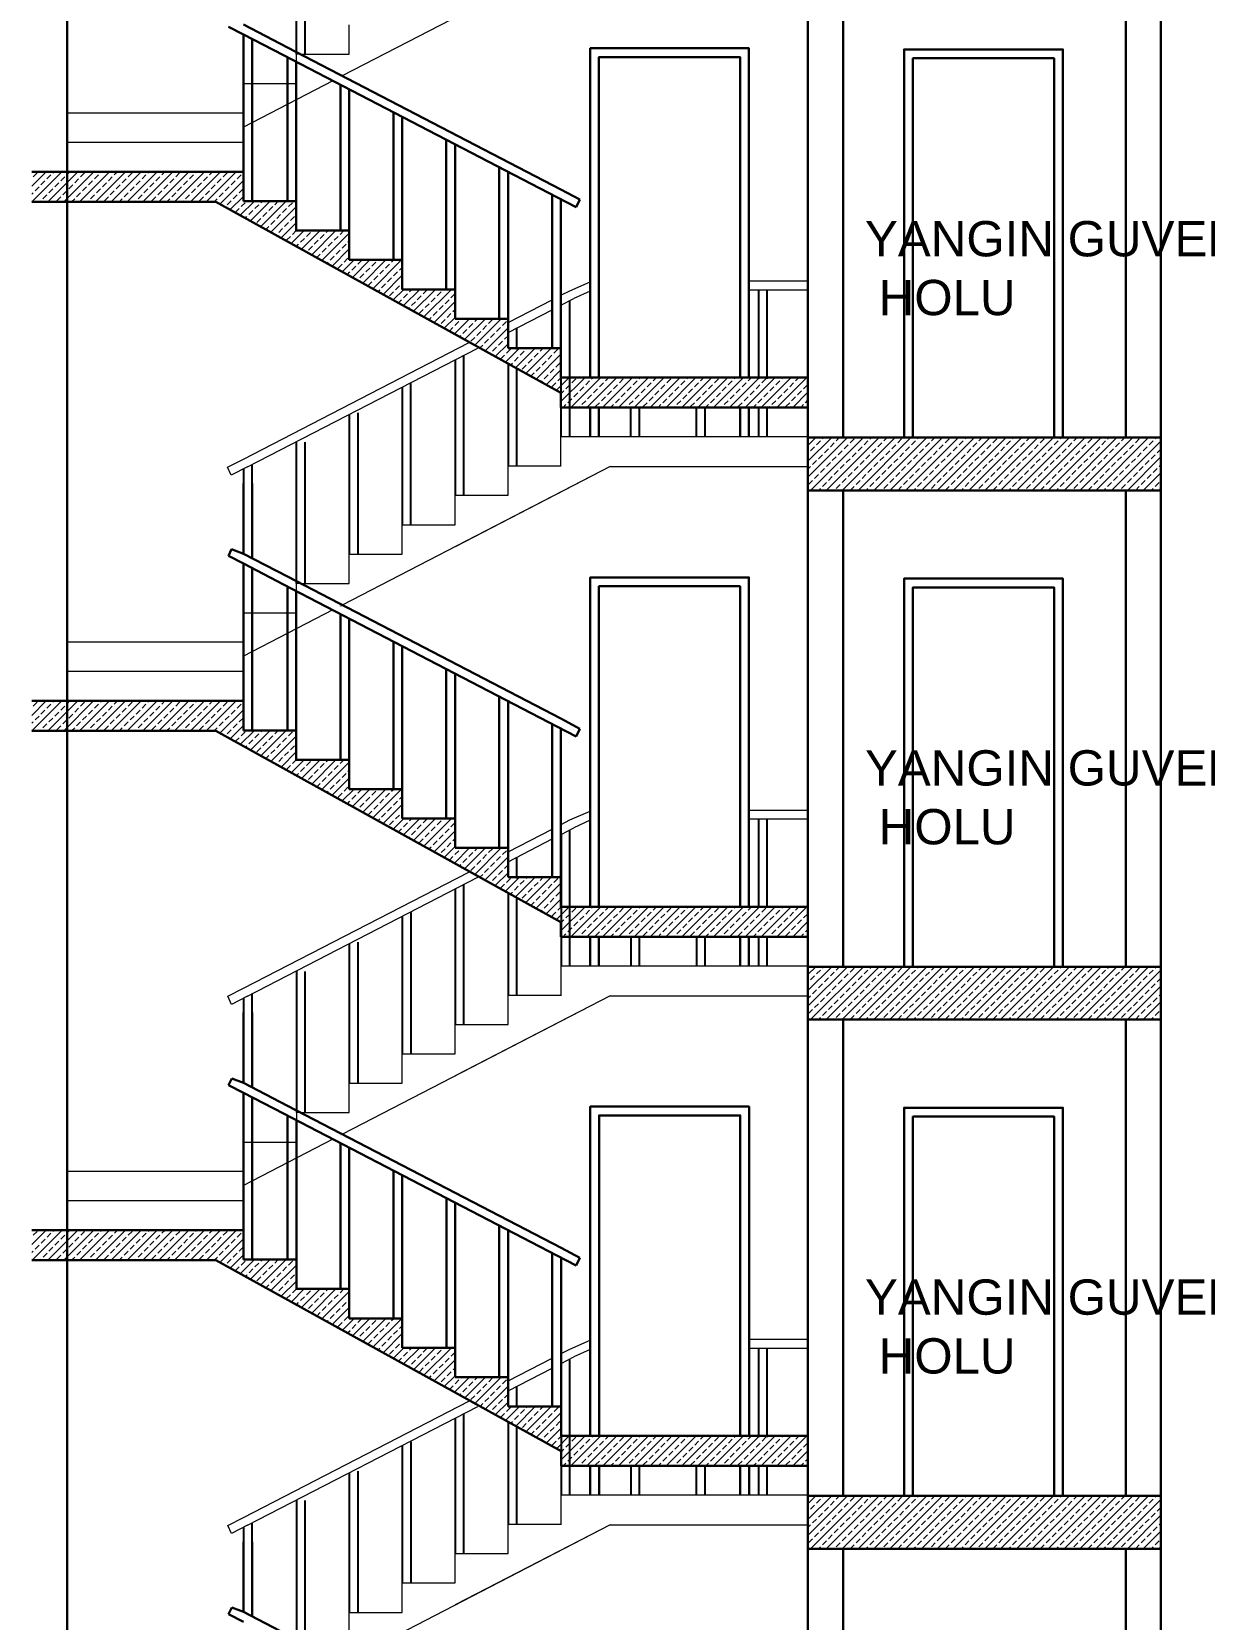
# Model space of a CAD drawing. Header units: millimetres. Extents: x 38129 to 72024, y -56282 to 16512.
# Drawn here: x 38363.4 to 38529.5, y -53930.3 to -53705.3 of the extents above; entities that cross this region are included whole.
import ezdxf

# ---------------------------------------------------------------- set-up
doc = ezdxf.new("R2010")
doc.units = ezdxf.units.MM
doc.layers.add('balkon', color=171, linetype='Continuous')
for name, color, linetype, lineweight in [('DIŞÖLÇÜ', 37, 'Continuous', 0), ('DUVAR', 255, 'Continuous', 30), ('KAPI', 4, 'Continuous', 30), ('mahal', 7, 'Continuous', 5), ('MİMARİ', 4, 'Continuous', 9), ('TARAMA', 252, 'Continuous', 0)]:
    doc.layers.add(name, color=color, linetype=linetype, lineweight=lineweight)
doc.styles.get("Standard").update_dxf_attribs({"font": 'arial.ttf'})

# ---------------------------------------------------------------- blocks, each defined once
blk = doc.blocks.new('NDBDGBF')
at = {"layer": 'TARAMA'}
h = blk.add_hatch(dxfattribs=at)
h.set_pattern_fill('ANSI33', color=256)
h.set_pattern_definition([(45, (-8129.7853, 2429.9963), (-4.49012806, 4.49012806), []), (45, (-8125.295, 2429.9963), (-4.49012806, 4.49012806), [3.175, -1.5875])])
h.paths.add_polyline_path([(40526.72, -59327.63), (40406.79, -59327.63), (40406.79, -59344.63), (40511.15, -59344.63), (40706.72, -59452.93), (40706.72, -59461.25), (40846.72, -59461.25), (40846.72, -59444.25), (40706.72, -59444.25), (40706.72, -59427.59), (40676.72, -59427.59), (40676.72, -59410.93), (40646.72, -59410.93), (40646.72, -59394.27), (40616.72, -59394.27), (40616.72, -59377.61), (40586.72, -59377.61), (40586.72, -59360.95), (40556.72, -59360.95), (40556.72, -59344.29), (40526.72, -59344.29)])
h.paths.add_polyline_path([(40422.89, -59427.53), (40652.8, -59427.53), (40652.8, -59396.62), (40422.89, -59396.62)], flags=25)
h = blk.add_hatch(dxfattribs=at)
h.set_pattern_fill('ANSI33', color=256)
h.set_pattern_definition([(45, (3411.567, -26775.2335), (-4.4901281, 4.4901281), []), (45, (3416.057, -26775.2335), (-4.4901281, 4.4901281), [3.175, -1.5875])])
h.paths.add_polyline_path([(41046.72, -59478.25), (40846.72, -59478.25), (40846.72, -59508.25), (41046.72, -59508.25)])
h = blk.add_hatch(dxfattribs=at)
h.set_pattern_fill('ANSI33', color=256)
h.set_pattern_definition([(45, (-8129.7853, 2130), (-4.49012806, 4.49012806), []), (45, (-8125.295, 2130), (-4.49012806, 4.49012806), [3.175, -1.5875])])
h.paths.add_polyline_path([(40526.72, -59627.63), (40406.79, -59627.63), (40406.79, -59644.63), (40511.15, -59644.63), (40706.72, -59752.93), (40706.72, -59761.25), (40846.72, -59761.25), (40846.72, -59744.25), (40706.72, -59744.25), (40706.72, -59727.59), (40676.72, -59727.59), (40676.72, -59710.93), (40646.72, -59710.93), (40646.72, -59694.27), (40616.72, -59694.27), (40616.72, -59677.61), (40586.72, -59677.61), (40586.72, -59660.95), (40556.72, -59660.95), (40556.72, -59644.29), (40526.72, -59644.29)])
h.paths.add_polyline_path([(40422.89, -59727.53), (40652.8, -59727.53), (40652.8, -59696.62), (40422.89, -59696.62)], flags=25)
h = blk.add_hatch(dxfattribs=at)
h.set_pattern_fill('ANSI33', color=256)
h.set_pattern_definition([(45, (3411.567, -27075.2335), (-4.4901281, 4.4901281), []), (45, (3416.057, -27075.2335), (-4.4901281, 4.4901281), [3.175, -1.5875])])
h.paths.add_polyline_path([(41046.72, -59778.25), (40846.72, -59778.25), (40846.72, -59808.25), (41046.72, -59808.25)])
h = blk.add_hatch(dxfattribs=at)
h.set_pattern_fill('ANSI33', color=256)
h.set_pattern_definition([(45, (-8129.748, 1830), (-4.49012806, 4.49012806), []), (45, (-8125.258, 1830), (-4.49012806, 4.49012806), [3.175, -1.5875])])
h.paths.add_polyline_path([(40526.75, -59927.63), (40406.83, -59927.63), (40406.83, -59944.63), (40511.19, -59944.63), (40706.75, -60052.93), (40706.75, -60061.25), (40846.75, -60061.25), (40846.75, -60044.25), (40706.75, -60044.25), (40706.75, -60027.59), (40676.75, -60027.59), (40676.75, -60010.93), (40646.75, -60010.93), (40646.75, -59994.27), (40616.75, -59994.27), (40616.75, -59977.61), (40586.75, -59977.61), (40586.75, -59960.95), (40556.75, -59960.95), (40556.75, -59944.29), (40526.75, -59944.29)])
h.paths.add_polyline_path([(40422.93, -60027.53), (40652.83, -60027.53), (40652.83, -59996.62), (40422.93, -59996.62)], flags=25)
h = blk.add_hatch(dxfattribs=at)
h.set_pattern_fill('ANSI33', color=256)
h.set_pattern_definition([(45, (3411.567, -27375.2335), (-4.4901281, 4.4901281), []), (45, (3416.057, -27375.2335), (-4.4901281, 4.4901281), [3.175, -1.5875])])
h.paths.add_polyline_path([(41046.72, -60078.25), (40846.72, -60078.25), (40846.72, -60108.25), (41046.72, -60108.25)])
at = {"layer": 'balkon'}
for p, q in [((40531.72, -59252.34), (40531.72, -59260.15)), ((40526.72, -59544.11), (40526.72, -59504.31)), ((40531.72, -59504.31), (40531.72, -59546.7)), ((40531.72, -59552.34), (40531.72, -59560.15)), ((40526.75, -59844.11), (40526.75, -59804.31)), ((40531.75, -59804.31), (40531.75, -59846.7)), ((40531.75, -59852.34), (40531.75, -59860.15)), ((40526.75, -60144.09), (40526.75, -60104.29)), ((40531.75, -60104.29), (40531.75, -60146.69))]:
    blk.add_line(p, q, dxfattribs=at)
for points in [[(40556.72, -59180.61), (40556.72, -59260.99)], [(40561.72, -59260.99), (40561.72, -59180.95)], [(40581.72, -59273.76), (40581.72, -59273.78)], [(40818.61, -59394.47), (40818.61, -59444.93)], [(40823.61, -59444.93), (40823.61, -59394.47)], [(40706.72, -59403.25), (40706.72, -59477.69)], [(40711.72, -59477.69), (40711.72, -59400.67)], [(40681.72, -59428.27), (40681.72, -59416.14)], [(40646.72, -59434.19), (40646.72, -59511.01)], [(40651.72, -59511.01), (40651.72, -59431.61)], [(40676.72, -59436.85), (40676.72, -59494.35)], [(40681.72, -59494.35), (40681.72, -59439.76)], [(40616.72, -59449.66), (40616.72, -59527.67)], [(40621.72, -59527.67), (40621.72, -59447.62)], [(40586.72, -59465.13), (40586.72, -59544.33)], [(40591.72, -59544.33), (40591.72, -59464.28)], [(40746.21, -59461.93), (40746.21, -59477.69)], [(40751.21, -59477.69), (40751.21, -59461.93)], [(40783.4, -59461.93), (40783.4, -59477.69)], [(40788.4, -59477.69), (40788.4, -59461.93)], [(40818.61, -59461.93), (40818.61, -59477.69)], [(40823.61, -59477.69), (40823.61, -59461.93)], [(40556.72, -59480.61), (40556.72, -59560.99)], [(40561.72, -59560.99), (40561.72, -59480.94)], [(40526.72, -59496.08), (40526.72, -59544.11)], [(40531.72, -59546.7), (40531.72, -59493.51)], [(40581.72, -59573.75), (40581.72, -59573.78)], [(40818.65, -59694.47), (40818.65, -59744.93)], [(40823.65, -59744.93), (40823.65, -59694.47)], [(40706.75, -59703.25), (40706.75, -59777.69)], [(40711.75, -59777.69), (40711.75, -59700.67)], [(40681.75, -59728.27), (40681.75, -59716.14)], [(40651.75, -59811.01), (40651.75, -59731.61)], [(40646.75, -59734.19), (40646.75, -59811.01)], [(40676.75, -59736.85), (40676.75, -59794.35)], [(40681.75, -59794.35), (40681.75, -59739.76)], [(40621.75, -59827.67), (40621.75, -59747.62)], [(40616.75, -59749.66), (40616.75, -59827.67)], [(40586.75, -59765.13), (40586.75, -59844.33)], [(40591.75, -59844.33), (40591.75, -59764.28)], [(40746.25, -59761.93), (40746.25, -59777.69)], [(40751.25, -59777.69), (40751.25, -59761.93)], [(40783.44, -59761.93), (40783.44, -59777.69)], [(40788.44, -59777.69), (40788.44, -59761.93)], [(40818.65, -59761.93), (40818.65, -59777.69)], [(40823.65, -59777.69), (40823.65, -59761.93)], [(40556.75, -59780.61), (40556.75, -59860.99)], [(40561.75, -59860.99), (40561.75, -59780.94)], [(40531.75, -59846.7), (40531.75, -59793.51)], [(40526.75, -59796.08), (40526.75, -59844.11)], [(40581.75, -59873.75), (40581.75, -59873.78)], [(40711.75, -60077.67), (40711.75, -60000.65)], [(40818.65, -59994.45), (40818.65, -60044.91)], [(40823.65, -60044.91), (40823.65, -59994.45)], [(40706.75, -60003.23), (40706.75, -60077.67)], [(40681.75, -60028.25), (40681.75, -60016.13)], [(40646.75, -60034.18), (40646.75, -60110.99)], [(40651.75, -60110.99), (40651.75, -60031.6)], [(40676.75, -60036.84), (40676.75, -60094.33)], [(40681.75, -60094.33), (40681.75, -60039.75)], [(40616.75, -60049.65), (40616.75, -60127.65)], [(40621.75, -60127.65), (40621.75, -60047.61)], [(40591.75, -60144.31), (40591.75, -60064.27)], [(40746.24, -60061.91), (40746.24, -60077.67)], [(40751.24, -60077.67), (40751.24, -60061.91)], [(40783.43, -60061.91), (40783.43, -60077.67)], [(40788.43, -60077.67), (40788.43, -60061.91)], [(40818.65, -60061.91), (40818.65, -60077.67)], [(40823.65, -60077.67), (40823.65, -60061.91)], [(40586.75, -60065.12), (40586.75, -60144.31)], [(40556.75, -60080.59), (40556.75, -60160.97)], [(40561.75, -60160.97), (40561.75, -60080.93)], [(40526.75, -60096.06), (40526.75, -60144.09)], [(40531.75, -60146.69), (40531.75, -60093.49)]]:
    blk.add_lwpolyline(points, dxfattribs=at)
at = {"layer": 'DIŞÖLÇÜ'}
for p, q in [((40734.55, -59194.69), (40582.78, -59273.23)), ((40586.72, -59260.99), (40586.72, -59244.33)), ((40586.72, -59260.99), (40586.72, -59244.33)), ((40559.22, -59260.99), (40556.72, -59260.99)), ((40556.72, -59260.99), (40556.72, -59265.33)), ((40559.22, -59260.99), (40586.72, -59260.99)), ((40556.72, -59277.65), (40556.72, -59265.33)), ((40556.72, -59277.65), (40556.72, -59265.33)), ((40577.35, -59276.04), (40526.72, -59302.24)), ((40526.72, -59277.65), (40526.72, -59344.29)), ((40526.72, -59294.31), (40526.72, -59277.65)), ((40526.72, -59277.65), (40556.72, -59277.65)), ((40526.72, -59294.31), (40426.79, -59294.31)), ((40526.72, -59294.31), (40526.72, -59292.65)), ((40526.72, -59294.31), (40526.72, -59327.63)), ((40526.72, -59310.97), (40426.79, -59310.97)), ((40526.72, -59327.63), (40526.72, -59344.29)), ((40526.72, -59344.29), (40526.72, -59327.63)), ((40813.27, -59389.47), (40846.72, -59389.47)), ((40706.72, -59397.62), (40711.72, -59395.05)), ((40711.72, -59395.05), (40723.27, -59390.03)), ((40723.27, -59395.27), (40714.01, -59399.49)), ((40813.27, -59394.47), (40846.72, -59394.47)), ((40676.72, -59413.09), (40701.72, -59400.2)), ((40676.72, -59418.72), (40701.72, -59405.83)), ((40706.72, -59403.25), (40714.01, -59399.49)), ((40526.72, -59490.45), (40654.37, -59424.62)), ((40529.01, -59494.9), (40659.63, -59427.53)), ((40706.72, -59494.69), (40706.72, -59477.69)), ((40706.72, -59494.35), (40706.72, -59477.69)), ((40706.72, -59477.69), (40846.72, -59477.69)), ((40517.8, -59495.05), (40526.72, -59490.45)), ((40519.88, -59499.6), (40517.8, -59495.05)), ((40529.01, -59494.9), (40519.88, -59499.6)), ((40734.55, -59494.69), (40582.78, -59573.22)), ((40734.55, -59494.69), (40646.72, -59540.14)), ((40676.72, -59511.01), (40676.72, -59494.35)), ((40676.72, -59511.01), (40676.72, -59494.35)), ((40676.72, -59494.35), (40706.72, -59494.35)), ((40734.55, -59494.69), (40846.72, -59494.69)), ((40646.72, -59527.67), (40646.72, -59511.01)), ((40646.72, -59527.67), (40646.72, -59511.01)), ((40646.72, -59511.01), (40676.72, -59511.01)), ((40616.72, -59544.33), (40616.72, -59527.67)), ((40616.72, -59544.33), (40616.72, -59527.67)), ((40616.72, -59527.67), (40646.72, -59527.67)), ((40586.72, -59560.99), (40586.72, -59544.33)), ((40586.72, -59560.99), (40586.72, -59544.33)), ((40586.72, -59544.33), (40616.72, -59544.33)), ((40559.22, -59560.99), (40556.72, -59560.99)), ((40556.72, -59560.99), (40556.72, -59565.32)), ((40556.72, -59577.65), (40556.72, -59565.32)), ((40556.72, -59577.65), (40556.72, -59565.32)), ((40559.22, -59560.99), (40586.72, -59560.99)), ((40577.35, -59576.04), (40526.72, -59602.24)), ((40526.72, -59577.65), (40526.72, -59644.29)), ((40526.72, -59594.31), (40526.72, -59577.65)), ((40526.72, -59577.65), (40556.72, -59577.65)), ((40526.72, -59594.31), (40426.79, -59594.31)), ((40526.72, -59594.31), (40526.72, -59592.65)), ((40526.72, -59594.31), (40526.72, -59627.63)), ((40526.72, -59610.97), (40426.79, -59610.97)), ((40526.72, -59627.63), (40526.72, -59644.29)), ((40526.72, -59644.29), (40526.72, -59627.63)), ((40706.75, -59697.62), (40711.75, -59695.05)), ((40711.75, -59695.05), (40723.31, -59690.03)), ((40723.31, -59695.27), (40714.05, -59699.49)), ((40813.31, -59689.47), (40846.75, -59689.47)), ((40813.31, -59694.47), (40846.75, -59694.47)), ((40676.75, -59713.09), (40701.75, -59700.2)), ((40706.75, -59703.25), (40714.05, -59699.49)), ((40676.75, -59718.72), (40701.75, -59705.83)), ((40526.75, -59790.45), (40654.41, -59724.62)), ((40529.05, -59794.9), (40659.67, -59727.53)), ((40706.75, -59794.69), (40706.75, -59777.69)), ((40706.75, -59794.35), (40706.75, -59777.69)), ((40706.75, -59777.69), (40846.75, -59777.69)), ((40517.84, -59795.05), (40526.75, -59790.45)), ((40676.75, -59811.01), (40676.75, -59794.35)), ((40676.75, -59811.01), (40676.75, -59794.35)), ((40676.75, -59794.35), (40706.75, -59794.35)), ((40519.92, -59799.6), (40517.84, -59795.05)), ((40529.05, -59794.9), (40519.92, -59799.6)), ((40734.58, -59794.69), (40582.82, -59873.22)), ((40734.58, -59794.69), (40646.75, -59840.14)), ((40734.58, -59794.69), (40846.75, -59794.69)), ((40646.75, -59827.67), (40646.75, -59811.01)), ((40646.75, -59827.67), (40646.75, -59811.01)), ((40646.75, -59811.01), (40676.75, -59811.01)), ((40616.75, -59844.33), (40616.75, -59827.67)), ((40616.75, -59844.33), (40616.75, -59827.67)), ((40616.75, -59827.67), (40646.75, -59827.67)), ((40586.75, -59860.99), (40586.75, -59844.33)), ((40586.75, -59860.99), (40586.75, -59844.33)), ((40586.75, -59844.33), (40616.75, -59844.33)), ((40559.26, -59860.99), (40556.75, -59860.99)), ((40556.75, -59860.99), (40556.75, -59865.32)), ((40556.75, -59877.65), (40556.75, -59865.32)), ((40556.75, -59877.65), (40556.75, -59865.32)), ((40559.26, -59860.99), (40586.75, -59860.99)), ((40577.39, -59876.04), (40526.75, -59902.24)), ((40526.75, -59877.65), (40526.75, -59944.29)), ((40526.75, -59894.31), (40526.75, -59877.65)), ((40526.75, -59877.65), (40556.75, -59877.65)), ((40526.75, -59894.31), (40526.75, -59892.65)), ((40526.75, -59894.31), (40426.83, -59894.31)), ((40526.75, -59894.31), (40526.75, -59927.63)), ((40526.75, -59910.97), (40426.83, -59910.97)), ((40526.75, -59927.63), (40526.75, -59944.29)), ((40526.75, -59944.29), (40526.75, -59927.63)), ((40711.75, -59995.03), (40723.31, -59990.02)), ((40813.31, -59989.45), (40846.75, -59989.45)), ((40676.75, -60013.08), (40701.75, -60000.19)), ((40706.75, -59997.61), (40711.75, -59995.03)), ((40706.75, -60003.23), (40714.04, -59999.47)), ((40723.31, -59995.25), (40714.04, -59999.47)), ((40813.31, -59994.45), (40846.75, -59994.45)), ((40676.75, -60018.7), (40701.75, -60005.81)), ((40526.75, -60090.43), (40654.41, -60024.6)), ((40529.04, -60094.88), (40659.67, -60027.52)), ((40706.75, -60094.67), (40706.75, -60077.67)), ((40706.75, -60094.33), (40706.75, -60077.67)), ((40706.75, -60077.67), (40846.75, -60077.67)), ((40517.84, -60095.03), (40526.75, -60090.43)), ((40519.91, -60099.59), (40517.84, -60095.03)), ((40529.04, -60094.88), (40519.91, -60099.59)), ((40734.58, -60094.67), (40582.82, -60173.21)), ((40734.58, -60094.67), (40646.75, -60140.12)), ((40676.75, -60110.99), (40676.75, -60094.33)), ((40676.75, -60110.99), (40676.75, -60094.33)), ((40676.75, -60094.33), (40706.75, -60094.33)), ((40734.58, -60094.67), (40846.75, -60094.67)), ((40646.75, -60127.65), (40646.75, -60110.99)), ((40646.75, -60127.65), (40646.75, -60110.99)), ((40646.75, -60110.99), (40676.75, -60110.99)), ((40616.75, -60144.31), (40616.75, -60127.65)), ((40616.75, -60144.31), (40616.75, -60127.65)), ((40616.75, -60127.65), (40646.75, -60127.65)), ((40586.75, -60160.97), (40586.75, -60144.31)), ((40586.75, -60160.97), (40586.75, -60144.31)), ((40586.75, -60144.31), (40616.75, -60144.31))]:
    blk.add_line(p, q, dxfattribs=at)
at = {"layer": 'DUVAR'}
for p, q in [((40426.79, -60331.58), (40426.79, -58620.41)), ((40846.72, -59389.47), (40846.72, -59208.25)), ((40866.72, -59478.25), (40866.72, -59208.25)), ((41026.79, -59478.25), (41026.79, -59208.25)), ((41046.79, -59508.25), (41046.79, -59208.25)), ((40518.34, -59245.4), (40526.72, -59249.75)), ((40551.72, -59257.1), (40526.72, -59244.11)), ((40526.72, -59294.31), (40526.72, -59249.75)), ((40549.41, -59261.53), (40526.72, -59249.75)), ((40704.41, -59342.03), (40549.41, -59261.53)), ((40706.72, -59337.59), (40551.72, -59257.1)), ((40526.72, -59327.63), (40406.79, -59327.63)), ((40526.72, -59327.63), (40526.72, -59344.29)), ((40511.15, -59344.63), (40406.79, -59344.63)), ((40511.15, -59344.63), (40496.72, -59344.63)), ((40706.72, -59452.93), (40511.15, -59344.63)), ((40556.72, -59344.29), (40526.72, -59344.29)), ((40556.72, -59344.29), (40556.72, -59360.95)), ((40556.72, -59360.95), (40556.72, -59344.29)), ((40556.72, -59344.29), (40556.72, -59360.95)), ((40715.34, -59347.7), (40704.41, -59342.03)), ((40706.72, -59337.59), (40717.4, -59343.36)), ((40717.4, -59343.36), (40715.34, -59347.7)), ((40846.72, -59508.25), (40846.72, -59343.7)), ((40586.72, -59360.95), (40556.72, -59360.95)), ((40586.72, -59360.95), (40586.72, -59377.61)), ((40586.72, -59377.61), (40586.72, -59360.95)), ((40586.72, -59360.95), (40586.72, -59377.61)), ((40616.72, -59377.61), (40586.72, -59377.61)), ((40616.72, -59377.61), (40616.72, -59394.27)), ((40616.72, -59394.27), (40616.72, -59377.61)), ((40616.72, -59377.61), (40616.72, -59394.27)), ((40646.72, -59394.27), (40616.72, -59394.27)), ((40646.72, -59394.27), (40646.72, -59410.93)), ((40646.72, -59410.93), (40646.72, -59394.27)), ((40646.72, -59394.27), (40646.72, -59410.93)), ((40676.72, -59410.93), (40646.72, -59410.93)), ((40676.72, -59410.93), (40676.72, -59427.59)), ((40676.72, -59427.59), (40676.72, -59410.93)), ((40676.72, -59410.93), (40676.72, -59427.59)), ((40706.72, -59427.59), (40676.72, -59427.59)), ((40706.72, -59427.59), (40706.72, -59444.25)), ((40706.72, -59444.25), (40706.72, -59427.59)), ((40706.72, -59427.59), (40706.72, -59444.25)), ((40846.72, -59444.25), (40706.72, -59444.25)), ((40706.72, -59452.93), (40706.72, -59461.25)), ((40706.72, -59452.93), (40706.72, -59461.25)), ((40846.72, -59461.25), (40706.72, -59461.25)), ((40846.72, -59461.25), (40742.6, -59461.25)), ((40846.72, -59478.25), (41046.79, -59478.25)), ((40846.72, -59508.25), (41046.79, -59508.25)), ((40846.72, -59689.47), (40846.72, -59508.25)), ((40866.72, -59778.25), (40866.72, -59508.25)), ((41026.79, -59778.25), (41026.79, -59508.25)), ((41046.79, -59808.25), (41046.79, -59508.25)), ((40520.06, -59541.62), (40518.34, -59545.39)), ((40526.72, -59544.11), (40520.06, -59541.62)), ((40518.34, -59545.39), (40526.72, -59549.74)), ((40551.72, -59557.09), (40526.72, -59544.11)), ((40526.72, -59594.31), (40526.72, -59549.74)), ((40549.41, -59561.53), (40526.72, -59549.74)), ((40706.72, -59637.59), (40551.72, -59557.09)), ((40704.41, -59642.02), (40549.41, -59561.53)), ((40526.72, -59627.63), (40406.79, -59627.63)), ((40526.72, -59627.63), (40526.72, -59644.29)), ((40706.72, -59637.59), (40717.4, -59643.35)), ((40511.15, -59644.63), (40406.79, -59644.63)), ((40511.15, -59644.63), (40496.72, -59644.63)), ((40706.72, -59752.93), (40511.15, -59644.63)), ((40556.72, -59644.29), (40526.72, -59644.29)), ((40556.72, -59644.29), (40556.72, -59660.95)), ((40556.72, -59660.95), (40556.72, -59644.29)), ((40556.72, -59644.29), (40556.72, -59660.95)), ((40715.34, -59647.7), (40704.41, -59642.02)), ((40717.4, -59643.35), (40715.34, -59647.7)), ((40846.72, -59808.25), (40846.72, -59643.7)), ((40586.72, -59660.95), (40556.72, -59660.95)), ((40586.72, -59660.95), (40586.72, -59677.61)), ((40586.72, -59677.61), (40586.72, -59660.95)), ((40586.72, -59660.95), (40586.72, -59677.61)), ((40616.72, -59677.61), (40586.72, -59677.61)), ((40616.72, -59677.61), (40616.72, -59694.27)), ((40616.72, -59694.27), (40616.72, -59677.61)), ((40616.72, -59677.61), (40616.72, -59694.27)), ((40646.72, -59694.27), (40616.72, -59694.27)), ((40646.72, -59694.27), (40646.72, -59710.93)), ((40646.72, -59710.93), (40646.72, -59694.27)), ((40646.72, -59694.27), (40646.72, -59710.93)), ((40676.72, -59710.93), (40646.72, -59710.93)), ((40676.72, -59710.93), (40676.72, -59727.59)), ((40676.72, -59727.59), (40676.72, -59710.93)), ((40676.72, -59710.93), (40676.72, -59727.59)), ((40706.72, -59727.59), (40676.72, -59727.59)), ((40706.72, -59727.59), (40706.72, -59744.25)), ((40706.72, -59744.25), (40706.72, -59727.59)), ((40706.72, -59727.59), (40706.72, -59744.25)), ((40846.72, -59744.25), (40706.72, -59744.25)), ((40706.72, -59752.93), (40706.72, -59761.25)), ((40706.72, -59752.93), (40706.72, -59761.25)), ((40846.72, -59761.25), (40706.72, -59761.25)), ((40846.72, -59761.25), (40742.6, -59761.25)), ((40846.72, -59778.25), (41046.79, -59778.25)), ((40846.72, -59808.25), (41046.79, -59808.25)), ((40846.72, -59989.45), (40846.72, -59808.25)), ((40866.72, -60078.25), (40866.72, -59808.25)), ((41026.79, -60078.25), (41026.79, -59808.25)), ((41046.79, -60108.25), (41046.79, -59808.25)), ((40520.09, -59841.62), (40518.38, -59845.39)), ((40518.38, -59845.39), (40526.75, -59849.74)), ((40526.75, -59844.11), (40520.09, -59841.62)), ((40551.75, -59857.09), (40526.75, -59844.11)), ((40526.75, -59894.31), (40526.75, -59849.74)), ((40549.45, -59861.53), (40526.75, -59849.74)), ((40706.75, -59937.59), (40551.75, -59857.09)), ((40704.45, -59942.02), (40549.45, -59861.53)), ((40526.75, -59927.63), (40406.83, -59927.63)), ((40526.75, -59927.63), (40526.75, -59944.29)), ((40706.75, -59937.59), (40717.43, -59943.35)), ((40511.19, -59944.63), (40406.83, -59944.63)), ((40511.19, -59944.63), (40496.75, -59944.63)), ((40706.75, -60052.93), (40511.19, -59944.63)), ((40556.75, -59944.29), (40526.75, -59944.29)), ((40556.75, -59944.29), (40556.75, -59960.95)), ((40556.75, -59960.95), (40556.75, -59944.29)), ((40556.75, -59944.29), (40556.75, -59960.95)), ((40715.38, -59947.7), (40704.45, -59942.02)), ((40717.43, -59943.35), (40715.38, -59947.7)), ((40846.72, -60108.25), (40846.72, -59943.7)), ((40586.75, -59960.95), (40556.75, -59960.95)), ((40586.75, -59960.95), (40586.75, -59977.61)), ((40586.75, -59977.61), (40586.75, -59960.95)), ((40586.75, -59960.95), (40586.75, -59977.61)), ((40616.75, -59977.61), (40586.75, -59977.61)), ((40616.75, -59977.61), (40616.75, -59994.27)), ((40616.75, -59994.27), (40616.75, -59977.61)), ((40616.75, -59977.61), (40616.75, -59994.27)), ((40646.75, -59994.27), (40616.75, -59994.27)), ((40646.75, -59994.27), (40646.75, -60010.93)), ((40646.75, -60010.93), (40646.75, -59994.27)), ((40646.75, -59994.27), (40646.75, -60010.93)), ((40676.75, -60010.93), (40646.75, -60010.93)), ((40676.75, -60010.93), (40676.75, -60027.59)), ((40676.75, -60027.59), (40676.75, -60010.93)), ((40676.75, -60010.93), (40676.75, -60027.59)), ((40706.75, -60027.59), (40676.75, -60027.59)), ((40706.75, -60027.59), (40706.75, -60044.25)), ((40706.75, -60044.25), (40706.75, -60027.59)), ((40706.75, -60027.59), (40706.75, -60044.25)), ((40846.75, -60044.25), (40706.75, -60044.25)), ((40706.75, -60052.93), (40706.75, -60061.25)), ((40706.75, -60052.93), (40706.75, -60061.25)), ((40846.75, -60061.25), (40706.75, -60061.25)), ((40846.75, -60061.25), (40742.63, -60061.25)), ((40846.72, -60078.25), (41046.79, -60078.25)), ((40846.72, -60108.25), (41046.79, -60108.25)), ((40846.72, -60408.25), (40846.72, -60108.25)), ((40866.72, -60378.25), (40866.72, -60108.25)), ((41026.79, -60378.25), (41026.79, -60108.25)), ((41046.79, -60408.25), (41046.79, -60108.25)), ((40520.09, -60141.61), (40518.38, -60145.38)), ((40518.38, -60145.38), (40526.75, -60149.73)), ((40526.75, -60144.09), (40520.09, -60141.61)), ((40551.75, -60157.07), (40526.75, -60144.09))]:
    blk.add_line(p, q, dxfattribs=at)
for points in [[(40526.72, -59249.75), (40526.72, -59277.65)], [(40531.72, -59277.65), (40531.72, -59252.34)], [(40526.72, -59257.1), (40526.72, -59344.29)], [(40531.72, -59344.29), (40531.72, -59260.15)], [(40551.72, -59262.73), (40551.72, -59344.29)], [(40556.72, -59344.29), (40556.72, -59265.33)], [(40581.72, -59278.31), (40581.72, -59360.95)], [(40586.72, -59360.95), (40586.72, -59280.91)], [(40611.72, -59293.89), (40611.72, -59377.61)], [(40616.72, -59377.61), (40616.72, -59296.49)], [(40641.72, -59309.47), (40641.72, -59394.27)], [(40646.72, -59394.27), (40646.72, -59312.07)], [(40671.72, -59325.05), (40671.72, -59410.93)], [(40676.72, -59410.93), (40676.72, -59327.64)], [(40701.72, -59340.4), (40701.72, -59427.59)], [(40706.72, -59427.59), (40706.72, -59343.22)], [(40526.72, -59549.74), (40526.72, -59577.65)], [(40526.72, -59557.09), (40526.72, -59644.29)], [(40531.72, -59577.65), (40531.72, -59552.34)], [(40531.72, -59644.29), (40531.72, -59560.15)], [(40551.72, -59562.73), (40551.72, -59644.29)], [(40556.72, -59644.29), (40556.72, -59565.32)], [(40581.72, -59578.31), (40581.72, -59660.95)], [(40586.72, -59660.95), (40586.72, -59580.9)], [(40611.72, -59593.88), (40611.72, -59677.61)], [(40616.72, -59677.61), (40616.72, -59596.48)], [(40641.72, -59609.46), (40641.72, -59694.27)], [(40646.72, -59694.27), (40646.72, -59612.06)], [(40671.72, -59625.04), (40671.72, -59710.93)], [(40676.72, -59710.93), (40676.72, -59627.64)], [(40701.72, -59640.39), (40701.72, -59727.59)], [(40706.72, -59727.59), (40706.72, -59643.22)], [(40526.75, -59849.74), (40526.75, -59877.65)], [(40526.75, -59857.09), (40526.75, -59944.29)], [(40531.75, -59877.65), (40531.75, -59852.34)], [(40531.75, -59944.29), (40531.75, -59860.15)], [(40551.75, -59862.73), (40551.75, -59944.29)], [(40556.75, -59944.29), (40556.75, -59865.32)], [(40581.75, -59878.31), (40581.75, -59960.95)], [(40586.75, -59960.95), (40586.75, -59880.9)], [(40611.75, -59893.88), (40611.75, -59977.61)], [(40616.75, -59977.61), (40616.75, -59896.48)], [(40641.75, -59909.46), (40641.75, -59994.27)], [(40646.75, -59994.27), (40646.75, -59912.06)], [(40671.75, -59925.04), (40671.75, -60010.93)], [(40676.75, -60010.93), (40676.75, -59927.64)], [(40701.75, -59940.39), (40701.75, -60027.59)], [(40706.75, -60027.59), (40706.75, -59943.22)]]:
    blk.add_lwpolyline(points, dxfattribs=at)
at = {"layer": 'KAPI'}
for points in [[(40723.27, -59444.25), (40723.27, -59257.57), (40813.27, -59257.57), (40813.27, -59444.25)], [(40728.27, -59444.25), (40728.27, -59262.57), (40808.27, -59262.57), (40808.27, -59444.25)], [(40901.22, -59478.25), (40901.22, -59258.25), (40991.22, -59258.25), (40991.22, -59478.25)], [(40906.22, -59478.25), (40906.22, -59263.25), (40986.22, -59263.25), (40986.22, -59478.25)], [(40723.27, -59477.57), (40723.27, -59460.91)], [(40728.27, -59477.57), (40728.27, -59460.91)], [(40808.27, -59460.91), (40808.27, -59477.57)], [(40813.27, -59460.91), (40813.27, -59477.57)], [(40723.27, -59744.25), (40723.27, -59557.57), (40813.27, -59557.57), (40813.27, -59744.25)], [(40901.22, -59778.25), (40901.22, -59558.25), (40991.22, -59558.25), (40991.22, -59778.25)], [(40728.27, -59744.25), (40728.27, -59562.57), (40808.27, -59562.57), (40808.27, -59744.25)], [(40906.22, -59778.25), (40906.22, -59563.25), (40986.22, -59563.25), (40986.22, -59778.25)], [(40723.27, -59777.57), (40723.27, -59760.91)], [(40728.27, -59777.57), (40728.27, -59760.91)], [(40808.27, -59760.91), (40808.27, -59777.57)], [(40813.27, -59760.91), (40813.27, -59777.57)], [(40723.31, -60044.25), (40723.31, -59857.57), (40813.31, -59857.57), (40813.31, -60044.25)], [(40728.31, -60044.25), (40728.31, -59862.57), (40808.31, -59862.57), (40808.31, -60044.25)], [(40901.22, -60078.25), (40901.22, -59858.25), (40991.22, -59858.25), (40991.22, -60078.25)], [(40906.22, -60078.25), (40906.22, -59863.25), (40986.22, -59863.25), (40986.22, -60078.25)], [(40723.31, -60077.57), (40723.31, -60060.91)], [(40728.31, -60077.57), (40728.31, -60060.91)], [(40808.31, -60060.91), (40808.31, -60077.57)], [(40813.31, -60060.91), (40813.31, -60077.57)]]:
    blk.add_lwpolyline(points, dxfattribs=at)
at = {"layer": 'mahal', "char_height": 20, "attachment_point": 1}
for insert in [(40879.02, -59355.56), (40879.02, -59655.56), (40879.02, -59955.56)]:
    blk.add_mtext_dynamic_manual_height_columns('YANGIN GUVENLIK\\P HOLU', width=250.3432, gutter_width=12.5, heights=[0], dxfattribs=dict(at, insert=insert))
blk = doc.blocks.new('nfjfdj')
at = {"layer": 'DIŞÖLÇÜ', "xscale": 0.25, "yscale": 0.25, "zscale": 0.25}
blk.add_blockref('NDBDGBF', (40516.65, -33924), dxfattribs=at)

msp = doc.modelspace()

# ---------------------------------------------------------------- block references
at = {"layer": 'MİMARİ'}
msp.add_blockref('nfjfdj', (-12254.98, -4969.22), dxfattribs=at)

doc.saveas('drawing.dxf')
